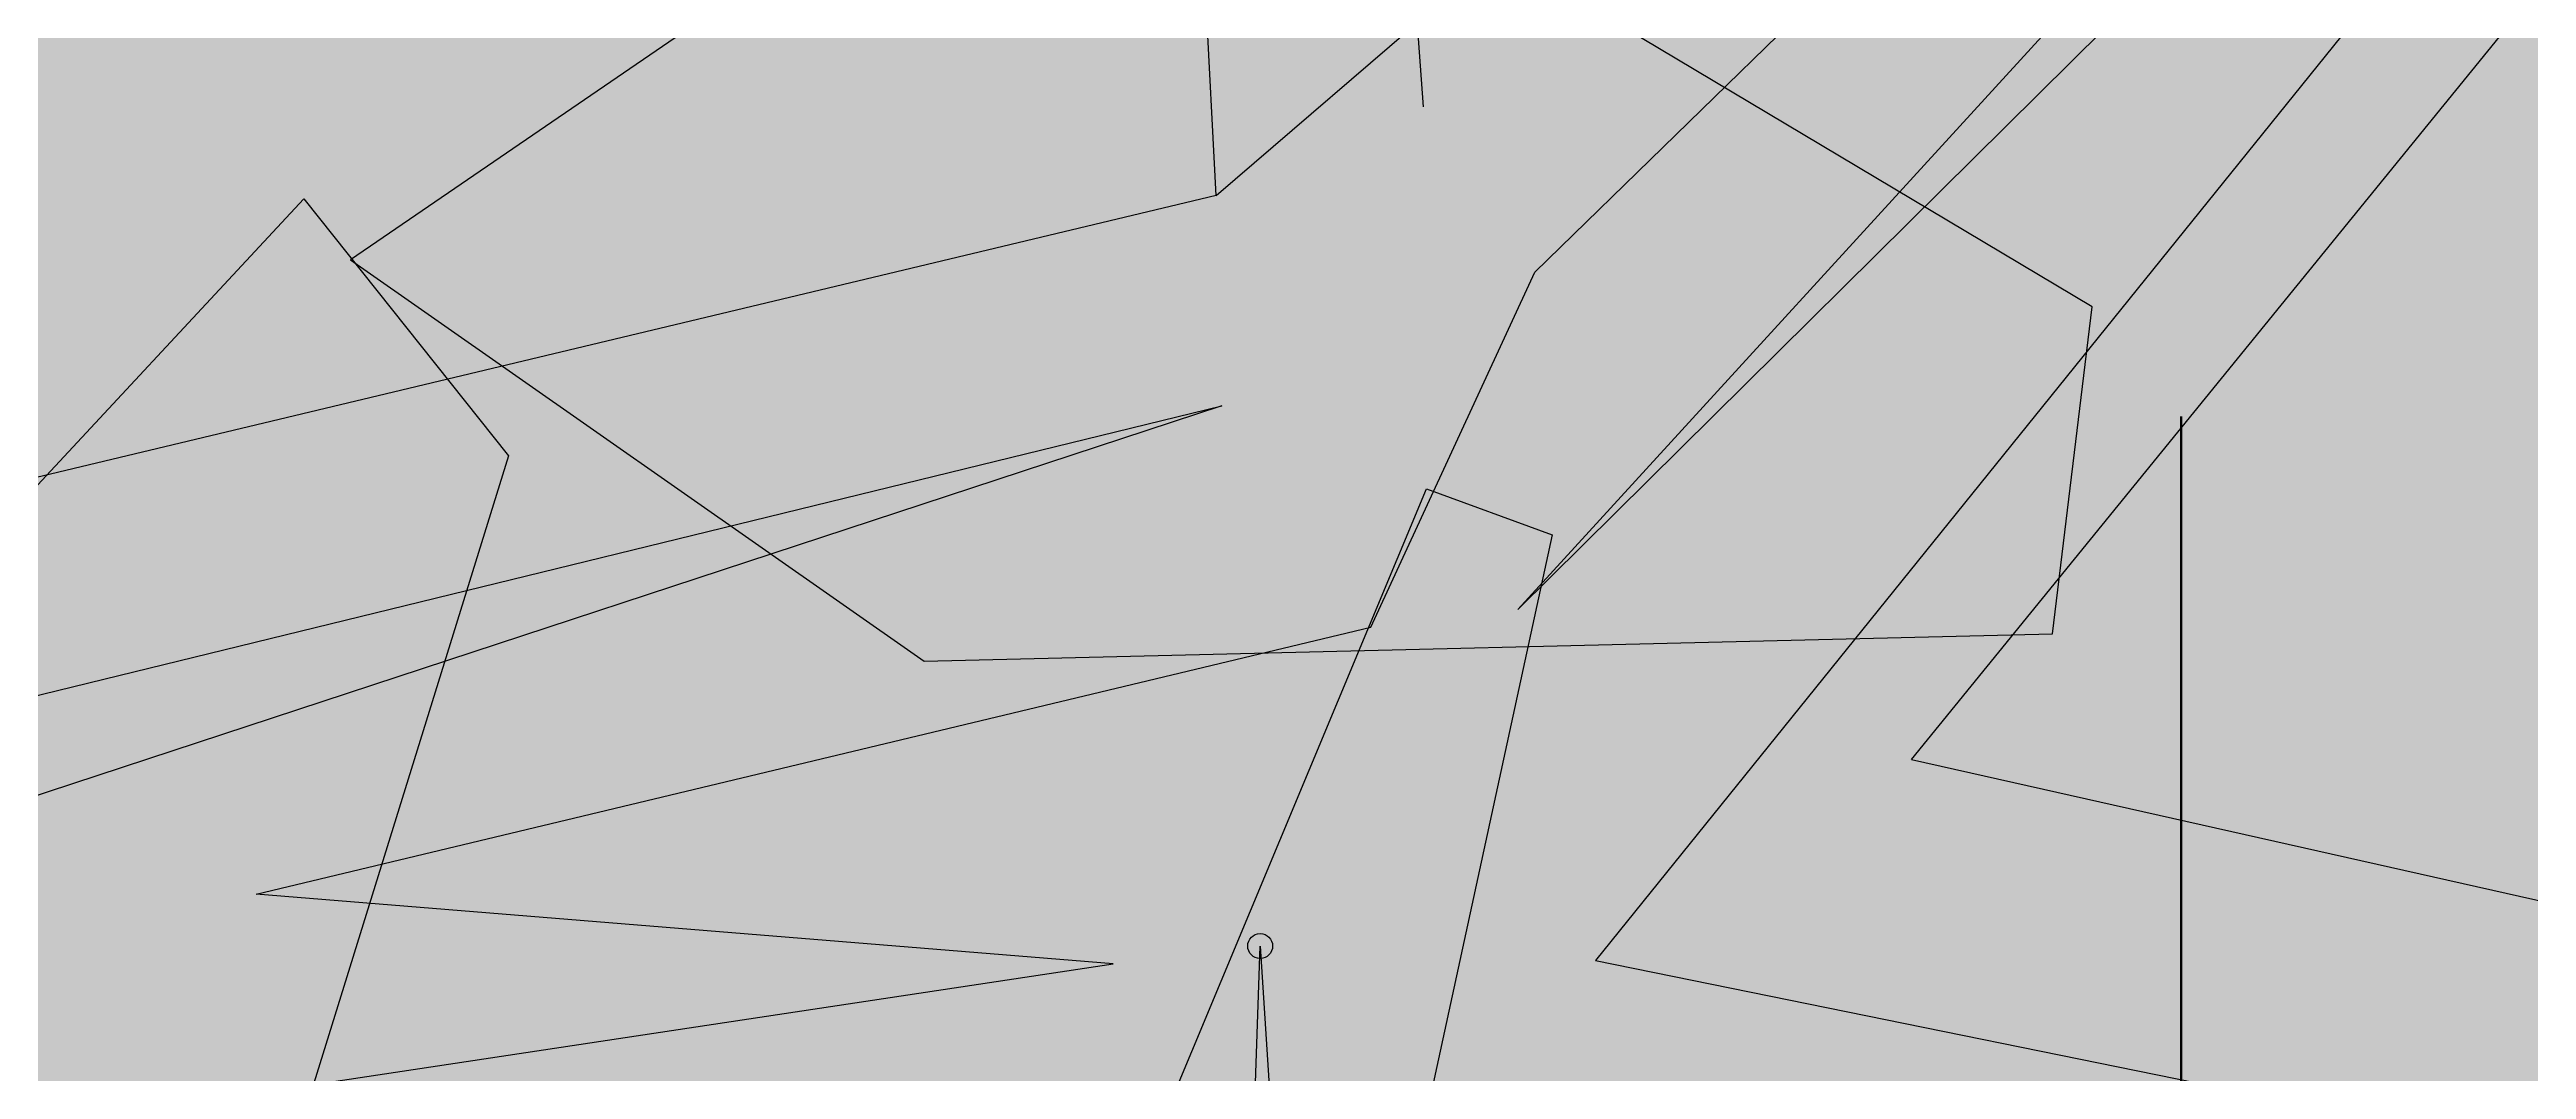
# Model space of a CAD drawing. Header units: metres. Extents: x 349703 to 349913, y 9282546 to 9282694.
# Drawn here: x 349773.3525 to 349773.548, y 9282634.939 to 9282635.0194 of the extents above; entities that cross this region are included whole.
import ezdxf

# ---------------------------------------------------------------- set-up
doc = ezdxf.new("R2010")
doc.units = ezdxf.units.M
doc.header["$LTSCALE"] = 0.25
doc.linetypes.add('01 nivel$0$HIDDEN2', pattern=[0.1875, 0.125, -0.0625])
for name, color, linetype, lineweight in [('AREA-VERDE', 3, 'CONTINUOUS', 9), ('ARQ-FONDO', 253, 'CONTINUOUS', 9), ('CUNETAS-RED', 5, 'CONTINUOUS', 18), ('LLORAD-TRAMO', 1, 'CONTINUOUS', 70)]:
    doc.layers.add(name, color=color, linetype=linetype, lineweight=lineweight)
doc.styles.get("Standard").update_dxf_attribs({"font": 'arial.ttf'})

# ---------------------------------------------------------------- blocks, each defined once
blk = doc.blocks.new('67')
at = {"layer": 'AREA-VERDE', "lineweight": 0, "true_color": 0xc4e4b2, "transparency": 33554687}
h = blk.add_hatch(color=3, dxfattribs=at)
h.dxf.hatch_style = 1
h.paths.add_polyline_path([(349446.78444, 9282633.42617), (349448.41051, 9282633.42617), (349448.41051, 9282637.09603), (349446.78444, 9282637.09603)])
blk = doc.blocks.new('ARR2')
at = {"layer": 'ARQ-FONDO', "lineweight": 5}
for p, q in [((2740.93517, 1214.36421), (2740.90831, 1214.86994)), ((2740.95882, 1214.37431), (2740.92251, 1214.86579)), ((2741.01447, 1214.29989), (2741.36929, 1214.73585)), ((2740.93517, 1214.36421), (2741.3605, 1214.72992)), ((2741.27733, 1214.6535), (2740.96957, 1214.317)), ((2740.97152, 1214.35547), (2741.27733, 1214.6535)), ((2740.96957, 1214.317), (2741.17407, 1214.51937)), ((2741.17407, 1214.51937), (2740.97842, 1214.27699)), ((2740.88334, 1214.38896), (2740.83642, 1214.35686)), ((2741.03509, 1214.35149), (2740.9816, 1214.38339)), ((2740.93517, 1214.36421), (2740.29447, 1214.21106)), ((2740.7852, 1214.31454), (2740.83107, 1214.36384)), ((2740.83107, 1214.36384), (2740.85444, 1214.33453)), ((2740.83642, 1214.35686), (2740.90185, 1214.31112)), ((2740.95281, 1214.315), (2740.97152, 1214.35547)), ((2741.03057, 1214.31424), (2741.03509, 1214.35149)), ((2740.33455, 1214.19325), (2740.93581, 1214.34023)), ((2740.93581, 1214.34023), (2740.5887, 1214.22613)), ((2740.85444, 1214.33453), (2740.82567, 1214.24195)), ((2740.89471, 1214.17639), (2740.95916, 1214.33074)), ((2740.95916, 1214.33074), (2740.9735, 1214.3255)), ((2740.9735, 1214.3255), (2740.9575, 1214.25184)), ((2740.82564, 1214.28456), (2740.95281, 1214.315)), ((2740.90185, 1214.31112), (2741.03057, 1214.31424)), ((2741.01447, 1214.29989), (2741.65941, 1214.15519)), ((2740.92342, 1214.27661), (2740.82564, 1214.28456)), ((2740.92164, 1213.73207), (2740.94018, 1214.27862)), ((2740.94018, 1214.27862), (2740.95384, 1214.06677)), ((2740.5887, 1214.22613), (2740.92342, 1214.27661)), ((2740.97842, 1214.27699), (2741.64026, 1214.1425))]:
    blk.add_line(p, q, dxfattribs=at)
at = {"layer": 'ARQ-FONDO', "lineweight": 9}
blk.add_circle((2740.94018, 1214.27862), 0.00142, dxfattribs=at)
for s in ['P. de Arq. Enrique Guerrero Hernández.', 'P. de Arq. Adrian A. Romero Arguelles.', 'P. de Arq. Francisco Espitia Ramos.', 'P. de Arq. Hugo Suárez Ramírez.']:
    blk.add_text(s, height=1.6e-15, rotation=33.9755, dxfattribs=at).set_placement((2740.94018, 1214.27862))
blk = doc.blocks.new('drenaje')
at = {"layer": 'CUNETAS-RED', "linetype": '01 nivel$0$HIDDEN2', "lineweight": 30}
blk.add_line((55.36489, -34.14736), (55.36489, -90.46958), dxfattribs=at)

msp = doc.modelspace()

# ---------------------------------------------------------------- linework, layer by layer
at = {"layer": 'LLORAD-TRAMO', "const_width": 0.3}
msp.add_lwpolyline([(349773.27, 9282637.44), (349773.27, 9282637.19), (349773.27, 9282636.94), (349773.27, 9282636.69), (349773.27, 9282636.44), (349773.27, 9282636.19), (349773.27, 9282635.94), (349773.27, 9282635.69), (349773.27, 9282635.44), (349773.27, 9282635.19), (349773.27, 9282634.94), (349773.27, 9282634.69), (349773.27, 9282634.44), (349773.27, 9282634.19), (349773.27, 9282633.94), (349773.27, 9282633.69), (349773.27, 9282633.44), (349773.27, 9282633.19)], dxfattribs=at)

# ---------------------------------------------------------------- block references
at = {"layer": 'ARQ-FONDO'}
msp.add_blockref('67', (325.64947, 0), dxfattribs=at)
at = {"layer": 'ARQ-FONDO', "xscale": 0.6917913537138002, "yscale": 0.6917913537138002, "zscale": 0.6917913537138002}
msp.add_blockref('ARR2', (347877.28936, 9281794.92123), dxfattribs=at)
at = {"layer": 'CUNETAS-RED', "lineweight": 30}
msp.add_blockref('drenaje', (349718.15587, 9282675.53782), dxfattribs=at)

doc.saveas('drawing.dxf')
